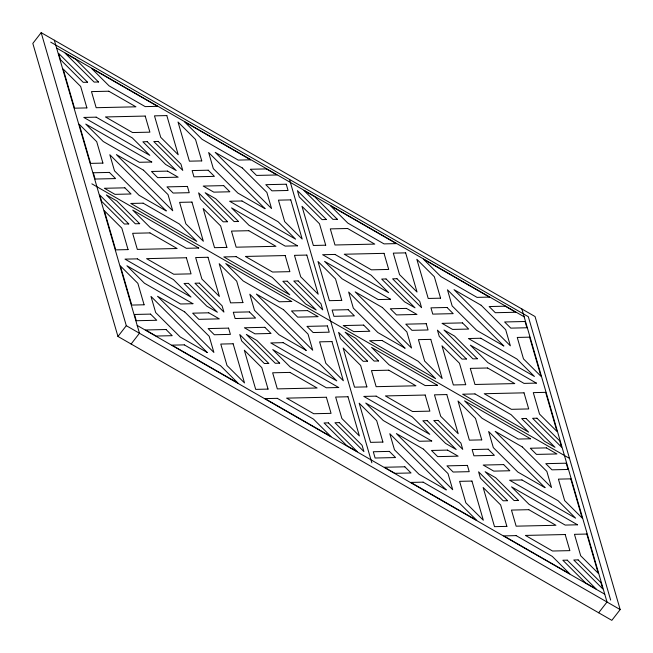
<?xml version="1.0" encoding="UTF-8"?>
<svg xmlns="http://www.w3.org/2000/svg" width="653" height="653" viewBox="0 0 653 653"><rect width="100%" height="100%" fill="white"/><g stroke="black" fill="none" stroke-linecap="round" stroke-linejoin="round"><path stroke-width="0.98" d="M41.172 32.65L32.821 43.416L117.948 336.45L611.828 620.35L620.179 609.584L535.052 316.55L41.172 32.65L126.307 325.684L620.179 609.584M117.948 336.45L126.307 325.684M131.122 344.017L139.473 333.25L54.338 40.225M598.662 612.775L607.012 602.017L521.878 308.983M50.689 42.135L528.326 316.705L610.661 600.099M56.607 48.036L524.147 316.795M91.861 183.836L569.498 458.398M137.203 325.439L604.743 594.197M289.508 179.42L371.843 462.814M87.584 82.237L83.217 82.335L60.435 59.635L58.615 53.375L87.584 82.237M98.505 81.992L94.138 82.09L65.169 53.228L75.724 59.292L98.505 81.992M108.798 91.216L91.485 91.6L96.162 107.704L135.938 106.814L108.798 91.216M86.898 107.908L74.54 108.186L63.17 69.03L80.67 86.465L86.898 107.908M157.553 106.333L145.203 106.61L109.051 85.829L91.559 68.394L157.553 106.333M96.179 117.156L83.821 117.434L149.823 155.373L132.322 137.938L96.179 117.156M145.211 116.063L105.443 116.952L132.575 132.551L149.896 132.159L145.211 116.063M166.833 115.581L154.483 115.859L160.711 137.301L178.212 154.737L166.833 115.581M147.243 141.677L142.868 141.774L165.65 164.474L176.204 170.539L147.243 141.677M158.157 141.432L153.79 141.53L182.758 170.392L180.938 164.132L158.157 141.432M102.929 163.103L90.579 163.381L79.201 124.225L96.701 141.66L102.929 163.103M151.749 162.009L139.399 162.287L103.256 141.513L85.755 124.078L151.749 162.009M201.761 160.899L189.403 161.169L178.024 122.013L195.525 139.448L201.761 160.899M250.572 159.805L238.223 160.083L202.079 139.301L184.579 121.866L250.572 159.805M109.386 172.416L93.306 172.776L95.126 179.036L115.573 178.579L109.386 172.416M167.584 171.11L151.504 171.47L157.691 177.64L178.138 177.183L167.584 171.11M208.217 170.204L192.129 170.564L193.949 176.824L214.404 176.367L208.217 170.204M266.408 168.907L250.328 169.266L256.515 175.428L276.962 174.971L266.408 168.907M124.854 187.827L104.407 188.284L114.961 194.349L131.041 193.99L124.854 187.827M187.419 186.431L166.964 186.88L173.151 193.051L189.239 192.692L187.419 186.431M223.685 185.615L203.23 186.072L213.784 192.145L229.864 191.786L223.685 185.615M286.243 184.219L265.795 184.677L271.983 190.839L288.063 190.48L286.243 184.219M143.146 203.173L130.796 203.45L196.79 241.39L179.289 223.955L143.146 203.173M191.966 202.079L179.608 202.357L185.844 223.808L203.344 241.243L191.966 202.079M241.969 200.969L229.619 201.238L295.613 239.178L278.113 221.742L241.969 200.969M290.789 199.875L278.439 200.153L284.667 221.596L302.168 239.031L290.789 199.875M128.755 223.93L124.388 224.028L101.607 201.328L99.787 195.067L128.755 223.93M139.669 223.685L135.302 223.783L106.333 194.921L116.887 200.993L139.669 223.685M227.579 221.726L223.212 221.824L200.43 199.124L198.61 192.864L227.579 221.726M238.5 221.481L234.125 221.579L205.164 192.717L215.719 198.781L238.5 221.481M326.402 219.522L322.035 219.612L299.254 196.92L297.433 190.66L326.402 219.522M337.323 219.277L332.957 219.375L303.988 190.513L314.542 196.577L337.323 219.277M149.961 232.909L132.649 233.301L137.326 249.397L177.102 248.515L149.961 232.909M248.793 230.705L231.472 231.089L236.157 247.193L275.925 246.303L248.793 230.705M347.616 228.501L330.304 228.885L334.981 244.989L374.749 244.1L347.616 228.501M128.061 249.609L115.712 249.887L104.333 210.723L121.833 228.158L128.061 249.609M198.716 248.026L186.366 248.303L150.223 227.53L132.722 210.095L198.716 248.026M226.885 247.397L214.535 247.675L203.156 208.519L220.657 225.954L226.885 247.397M297.548 245.822L285.19 246.099L249.046 225.318L231.546 207.883L297.548 245.822M325.716 245.193L313.358 245.471L301.988 206.307L319.48 223.75L325.716 245.193M396.371 243.618L384.021 243.887L347.869 223.114L330.377 205.679L396.371 243.618M137.342 258.857L124.992 259.127L190.986 297.066L173.486 279.631L137.342 258.857M186.383 257.755L146.607 258.645L173.747 274.244L191.06 273.86L186.383 257.755M207.997 257.274L195.647 257.551L201.875 278.994L219.375 296.438L207.997 257.274M236.166 256.645L223.816 256.923L289.81 294.862L272.317 277.427L236.166 256.645M285.206 255.552L245.43 256.441L272.57 272.04L289.883 271.656L285.206 255.552M306.828 255.07L294.47 255.347L300.707 276.79L318.199 294.225L306.828 255.07M334.997 254.441L322.639 254.719L388.641 292.65L371.141 275.215L334.997 254.441M384.029 253.348L344.262 254.229L371.394 269.836L388.706 269.444L384.029 253.348M405.652 252.866L393.294 253.135L399.53 274.587L417.03 292.022L405.652 252.866M188.407 283.369L184.04 283.467L206.821 306.167L217.376 312.232L188.407 283.369M199.328 283.133L194.961 283.222L223.922 312.093L222.102 305.824L199.328 283.133M287.23 281.165L282.863 281.263L305.645 303.963L316.199 310.028L287.23 281.165M298.152 280.921L293.785 281.019L322.753 309.881L320.933 303.621L298.152 280.921M386.054 278.962L381.687 279.06L404.468 301.751L415.022 307.824L386.054 278.962M396.975 278.717L392.608 278.815L421.577 307.677L419.757 301.417L396.975 278.717M144.101 304.796L131.743 305.073L120.372 265.918L137.865 283.353L144.101 304.796M192.921 303.71L180.563 303.988L144.419 283.206L126.919 265.771L192.921 303.71M242.924 302.592L230.574 302.87L219.196 263.714L236.696 281.149L242.924 302.592M291.744 301.506L279.386 301.776L243.243 281.002L225.742 263.567L291.744 301.506M341.748 300.388L329.398 300.666L318.019 261.502L335.52 278.937L341.748 300.388M390.567 299.294L378.218 299.572L342.074 278.79L324.574 261.355L390.567 299.294M440.571 298.176L428.221 298.454L416.843 259.298L434.343 276.733L440.571 298.176M489.391 297.091L477.041 297.368L440.897 276.586L423.397 259.151L489.391 297.091M150.557 314.109L134.477 314.468L136.297 320.729L156.744 320.272L150.557 314.109M208.748 312.811L192.668 313.171L198.855 319.333L219.302 318.876L208.748 312.811M249.381 311.905L233.301 312.265L235.121 318.525L255.568 318.068L249.381 311.905M307.571 310.599L291.491 310.959L297.678 317.129L318.125 316.672L307.571 310.599M348.204 309.693L332.124 310.053L333.944 316.321L354.391 315.864L348.204 309.693M406.403 308.396L390.314 308.755L396.502 314.917L416.957 314.46L406.403 308.396M447.036 307.49L430.947 307.849L432.768 314.109L453.215 313.652L447.036 307.49M505.226 306.192L489.146 306.551L495.333 312.714L515.78 312.256L505.226 306.192M166.025 329.52L145.57 329.977L156.124 336.042L172.212 335.683L166.025 329.52M228.583 328.124L208.136 328.581L214.323 334.744L230.403 334.385L228.583 328.124M264.849 327.316L244.402 327.773L254.956 333.838L271.036 333.479L264.849 327.316M327.406 325.92L306.959 326.378L313.146 332.54L329.226 332.181L327.406 325.92M363.672 325.104L343.225 325.561L353.779 331.634L369.859 331.275L363.672 325.104M426.238 323.708L405.782 324.166L411.97 330.328L428.05 329.969L426.238 323.708M462.495 322.9L442.048 323.357L452.602 329.422L468.683 329.063L462.495 322.9M525.061 321.505L504.614 321.962L510.801 328.124L526.881 327.765L525.061 321.505M184.309 344.874L171.959 345.143L237.953 383.082L220.461 365.647L184.309 344.874M233.129 343.78L220.779 344.058L227.007 365.5L244.508 382.936L233.129 343.78M283.141 342.662L270.783 342.939L336.785 380.879L319.284 363.443L283.141 342.662M331.961 341.576L319.603 341.846L325.831 363.297L343.331 380.732L331.961 341.576M381.964 340.458L369.614 340.735L435.608 378.667L418.108 361.231L381.964 340.458M430.784 339.364L418.426 339.642L424.662 361.085L442.163 378.528L430.784 339.364M480.788 338.246L468.438 338.523L534.432 376.463L516.931 359.028L480.788 338.246M529.607 337.16L517.258 337.438L523.486 358.881L540.986 376.316L529.607 337.16M268.742 363.419L264.375 363.517L241.594 340.825L239.782 334.556L268.742 363.419M279.664 363.182L275.297 363.272L246.328 334.409L256.882 340.482L279.664 363.182M367.574 361.215L363.199 361.313L340.425 338.613L338.605 332.353L367.574 361.215M378.487 360.97L374.12 361.068L345.151 332.206L355.705 338.27L378.487 360.97M466.397 359.011L462.03 359.109L439.249 336.409L437.428 330.149L466.397 359.011M477.31 358.766L472.943 358.864L443.983 330.002L454.537 336.066L477.31 358.766M289.956 372.406L272.644 372.79L277.321 388.886L317.097 388.004L289.956 372.406M388.78 370.194L371.467 370.586L376.144 386.682L415.92 385.792L388.78 370.194M487.611 367.99L470.291 368.374L474.968 384.478L514.744 383.589L487.611 367.99M268.056 389.098L255.698 389.376L244.328 350.212L261.829 367.655L268.056 389.098M338.711 387.523L326.361 387.792L290.218 367.019L272.717 349.584L338.711 387.523M366.88 386.886L354.53 387.164L343.151 348.008L360.652 365.443L366.88 386.886M437.534 385.311L425.185 385.588L389.041 364.807L371.541 347.372L437.534 385.311M465.703 384.682L453.353 384.96L441.975 345.804L459.475 363.239L465.703 384.682M536.366 383.107L524.008 383.384L487.864 362.603L470.364 345.168L536.366 383.107M277.337 398.346L264.979 398.616L330.981 436.555L313.481 419.12L277.337 398.346M326.378 397.253L286.602 398.134L313.734 413.733L331.055 413.349L326.378 397.253M347.992 396.763L335.642 397.04L341.87 418.491L359.37 435.926L347.992 396.763M376.161 396.134L363.811 396.412L429.805 434.351L412.304 416.916L376.161 396.134M425.201 395.041L385.425 395.93L412.565 411.529L429.878 411.145L425.201 395.041M446.815 394.559L434.465 394.836L440.693 416.279L458.194 433.714L446.815 394.559M474.984 393.93L462.634 394.208L528.628 432.147L511.128 414.704L474.984 393.93M524.024 392.837L484.248 393.726L511.389 409.325L528.701 408.933L524.024 392.837M545.647 392.355L533.289 392.624L539.517 414.075L557.017 431.511L545.647 392.355M328.402 422.866L324.035 422.956L346.808 445.656L357.362 451.729L328.402 422.866M339.315 422.622L334.948 422.72L363.917 451.582L362.097 445.313L339.315 422.622M427.225 420.654L422.858 420.752L445.64 443.452L456.194 449.517L427.225 420.654M438.147 420.41L433.772 420.508L462.74 449.37L460.92 443.109L438.147 420.41M526.049 418.451L521.682 418.549L544.463 441.248L555.017 447.313L526.049 418.451M536.97 418.206L532.603 418.304L561.564 447.166L559.752 440.906L536.97 418.206M382.919 442.081L370.561 442.359L359.183 403.203L376.683 420.638L382.919 442.081M431.731 440.995L419.381 441.265L383.238 420.491L365.737 403.056L431.731 440.995M481.743 439.877L469.385 440.155L458.014 400.991L475.515 418.434L481.743 439.877M530.562 438.783L518.204 439.061L482.061 418.287L464.561 400.844L530.562 438.783M389.376 451.394L373.296 451.754L375.108 458.014L395.563 457.557L389.376 451.394M447.566 450.097L431.486 450.456L437.673 456.618L458.12 456.161L447.566 450.097M488.199 449.182L472.119 449.542L473.939 455.81L494.386 455.353L488.199 449.182M546.39 447.885L530.309 448.244L536.497 454.406L556.944 453.957L546.39 447.885M404.844 466.805L384.388 467.262L394.943 473.327L411.031 472.968L404.844 466.805M467.401 465.409L446.954 465.867L453.141 472.029L469.221 471.67L467.401 465.409M503.667 464.601L483.22 465.058L493.774 471.123L509.854 470.764L503.667 464.601M566.224 463.197L545.777 463.654L551.965 469.825L568.045 469.466L566.224 463.197M423.128 482.151L410.778 482.428L476.772 520.368L459.271 502.932L423.128 482.151M471.948 481.065L459.598 481.343L465.826 502.786L483.326 520.221L471.948 481.065M521.959 479.947L509.601 480.224L575.603 518.164L558.103 500.72L521.959 479.947M570.771 478.853L558.421 479.131L564.649 500.582L582.15 518.017L570.771 478.853M507.561 500.704L503.194 500.802L480.412 478.102L478.592 471.841L507.561 500.704M518.482 500.459L514.115 500.557L485.146 471.695L495.7 477.767L518.482 500.459M528.775 509.683L511.462 510.075L516.139 526.171L555.915 525.281L528.775 509.683M506.875 526.383L494.517 526.653L483.147 487.497L500.639 504.932L506.875 526.383M577.53 524.8L565.18 525.077L529.028 504.304L511.536 486.86L577.53 524.8M516.156 535.623L503.798 535.901L569.8 573.84L552.299 556.405L516.156 535.623M565.188 534.529L525.42 535.419L552.552 551.018L569.873 550.634L565.188 534.529M586.81 534.048L574.46 534.325L580.688 555.768L598.189 573.203L586.81 534.048M567.22 560.143L562.845 560.241L585.627 582.941L596.181 589.006L567.22 560.143M578.134 559.899L573.767 559.996L602.735 588.859L600.915 582.598L578.134 559.899M242.336 167.984L215.204 152.378L271.542 208.519L266.865 192.423L242.336 167.984M481.155 305.261L454.023 289.663L510.36 345.804L505.683 329.7L481.155 305.261M264.996 208.666L237.855 193.068L213.327 168.629L208.65 152.524L264.996 208.666M503.806 345.951L476.674 330.353L452.145 305.914L447.468 289.81L503.806 345.951M143.513 170.188L116.373 154.59L172.719 210.731L168.041 194.627L143.513 170.188M382.332 307.473L355.191 291.875L411.537 348.008L406.86 331.912L382.332 307.473M166.164 210.87L139.032 195.271L114.504 170.833L109.826 154.737L166.164 210.87M404.982 348.155L377.85 332.557L353.322 308.118L348.645 292.022L404.982 348.155M283.508 309.677L256.368 294.079L312.714 350.22L308.036 334.116L283.508 309.677M522.327 446.962L495.186 431.364L551.524 487.497L546.847 471.401L522.327 446.962M306.159 350.367L279.019 334.769L254.499 310.322L249.821 294.225L306.159 350.367M544.977 487.644L517.837 472.046L493.317 447.607L488.632 431.511L544.977 487.644M184.677 311.881L157.544 296.282L213.882 352.424L209.205 336.328L184.677 311.881M423.495 449.166L396.363 433.568L452.7 489.709L448.023 473.605L423.495 449.166M207.336 352.571L180.195 336.972L155.667 312.534L150.99 296.429L207.336 352.571M446.154 489.856L419.014 474.258L394.485 449.819L389.808 433.714L446.154 489.856"/></g></svg>
